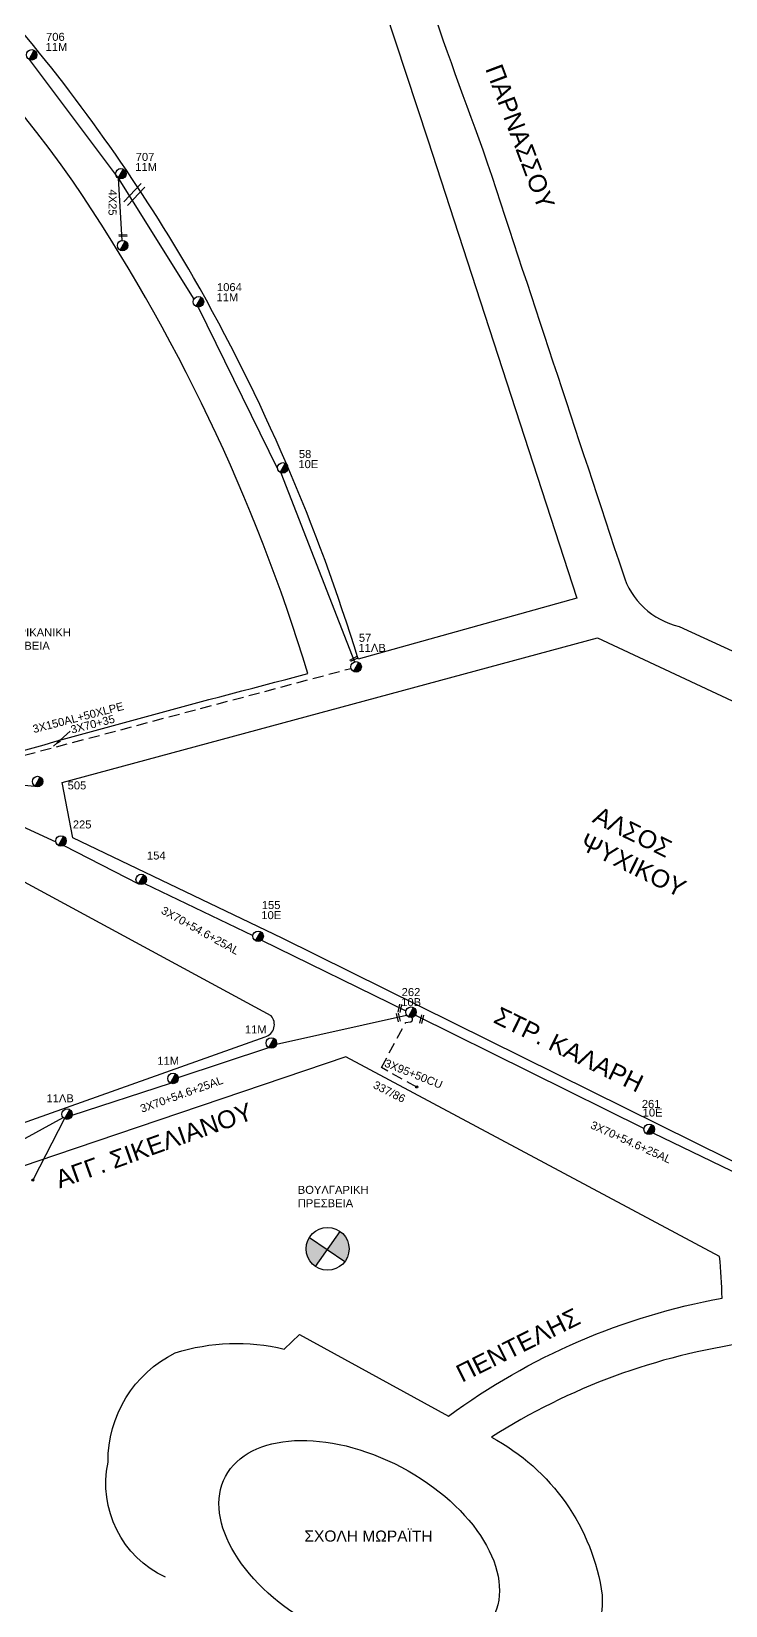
# Model space of a CAD drawing. Header units: millimetres. Extents: x 8791 to 11104, y 1833 to 2902.
# Drawn here: x 10486.3 to 10645.7, y 2174.2 to 2535.6 of the extents above; entities that cross this region are included whole.
import ezdxf
from ezdxf.enums import TextEntityAlignment as Align

# ---------------------------------------------------------------- set-up
doc = ezdxf.new("R2010")
doc.units = ezdxf.units.MM
doc.linetypes.add('DASHED', pattern=[19.05, 12.7, -6.35])
for name, color, linetype in [('Εναέρια παροχή ΧΤ 4x25', 7, 'SYN_LINE'), ('Επιγραφές - Σχήματα', 7, 'Continuous'), ('Καλώδια ΧΤ   3x150AL+50XLPE', 7, 'DASHED'), ('Καλώδια ΧΤ   3x95+50CU', 7, 'DASHED'), ('Μηχανική τομή', 7, 'Continuous'), ('Στύλος ΦΜ', 7, 'Continuous'), ('Στύλος ΦΜ @ 1', 7, 'Continuous'), ('Συνδέσεις', 7, 'Continuous'), ('Συνεστραμμένα ΧΤ   3x70+54.6+25AL', 7, 'SYN_LINE'), ('Τομή', 7, 'Continuous'), ('Υπόβαθρο ΔΕΗ', 7, 'Continuous')]:
    doc.layers.add(name, color=color, linetype=linetype)
doc.styles.add('ar', font='ARIAL.TTF')
doc.styles.get("Standard").update_dxf_attribs({"font": 'ARIAL.TTF'})
doc.linetypes.add('SYN_LINE', pattern='A,0.5,-0.0001,["/\\/\\/\\/",Standard,S=0.1,R=0,X=0,Y=-0.05],-0.25', length=0.7501)
doc.dimstyles.new('ISO-25', dxfattribs={"dimtxt": 2.5, "dimasz": 2.5, "dimexe": 1.25, "dimexo": 0.625, "dimtad": 1, "dimtxsty": 'Standard', "dimcen": 2.5, "dimadec": 0, "dimazin": 0, "dimtfac": 1, "dimtmove": 0, "dimatfit": 3, "dimfxl": 1, "dimarcsym": 0})

# ---------------------------------------------------------------- blocks, each defined once
blk = doc.blocks.new('ΥΠΑΡΧΩΝ ΤΣΙΜΕΝΤΕΝΙΟΣ ΣΤΥΛΟΣ')
at = {"layer": 'Στύλος ΦΜ'}
blk.add_hatch(color=256, dxfattribs=at).paths.add_polyline_path([(-1.29, -2.28, 0.574793), (2.62, 0, 0.268822), (1.3, 2.27)])
blk.add_line((-1.29, -2.28), (1.3, 2.27), dxfattribs=at)
blk.add_circle((0, 0), 2.62, dxfattribs=at)
at = {"layer": 'Στύλος ΦΜ', "flags": 4}
for tag, p in [('ΑΡΙΘΜΟΣ', (-4.68, 8.05)), ('ΤΥΠΟΣ', (-4.91, 3.03))]:
    blk.add_attdef(tag, p, '', height=4, dxfattribs=at)
blk = doc.blocks.new('ΤΟΜΗ')
at = {"layer": 'Τομή', "ltscale": 40}
for p, q in [((-5.68, 0), (5.68, 0)), ((5.68, -2.33), (-5.68, -2.33))]:
    blk.add_line(p, q, dxfattribs=at)
blk = doc.blocks.new('ΜΗΧΑΝΙΚΗ ΤΟΜΗ')
at = {"layer": 'Μηχανική τομή', "ltscale": 40}
for p, q in [((-1.89, 0.78), (1.89, 0.78)), ((1.89, 0), (-1.89, 0))]:
    blk.add_line(p, q, dxfattribs=at)
blk = doc.blocks.new('_ΣΥΝΔΕΣΗ')
at = {"layer": 'Συνδέσεις', "linetype": 'SYN_LINE', "ltscale": 40}
blk.add_hatch(color=256, dxfattribs=at).paths.add_polyline_path([(0.5, -0.01, 1), (-0.5, -0.01, 1)])
at = {"layer": 'Συνδέσεις'}
blk.add_circle((0, -0.01), 0.5, dxfattribs=at)

msp = doc.modelspace()

# ---------------------------------------------------------------- hatches: boundary and pattern name
at = {"layer": 'Επιγραφές - Σχήματα'}
h = msp.add_hatch(color=1, dxfattribs=at)
h.paths.add_polyline_path([(10557.21, 2260.07), (10554.25, 2255.91), (10558.29, 2253.18, 0.158648), (10559.23, 2256.08, 0.239646)])
h.paths.add_polyline_path([(10554.25, 2255.91), (10550.13, 2258.7, 0.140748), (10549.38, 2256.08, 0.245453), (10551.49, 2252.04)])

# ---------------------------------------------------------------- linework, layer by layer
at = {"layer": 'Εναέρια παροχή ΧΤ 4x25', "color": 87, "ltscale": 15}
msp.add_lwpolyline([(10506.21, 2501.93), (10507.05, 2487.66)], dxfattribs=at)
at = {"layer": 'Επιγραφές - Σχήματα', "color": 1}
for points in [[(10551.49, 2252.04), (10557.21, 2260.07)], [(10550.13, 2258.7), (10558.29, 2253.18)]]:
    msp.add_lwpolyline(points, dxfattribs=at)
msp.add_circle((10554.3, 2256.08), 4.93, dxfattribs=at)
at = {"layer": 'Καλώδια ΧΤ   3x150AL+50XLPE', "color": 27, "linetype": 'DASHED', "ltscale": 0.2}
msp.add_lwpolyline([(10408.25, 2347.33), (10408.76, 2346.84, 0.530381), (10412.08, 2347.55, -0.055292), (10413.33, 2349.87), (10442.56, 2358.03), (10473.65, 2366.5), (10525.14, 2380.18), (10559.69, 2389.39)], format="xyb", dxfattribs=at)
at = {"layer": 'Καλώδια ΧΤ   3x95+50CU', "color": 30, "ltscale": 0.2}
msp.add_lwpolyline([(10574.77, 2293.2), (10566.67, 2297.73), (10572.24, 2308.09), (10573.27, 2308.18, 0.656325), (10573.62, 2309.24, 1.523637)], format="xyb", dxfattribs=at)
at = {"layer": 'Συνεστραμμένα ΧΤ   3x70+54.6+25AL', "color": 87, "ltscale": 20}
msp.add_lwpolyline([(10485.73, 2529.24), (10506.21, 2501.93)], dxfattribs=at)
at = {"layer": 'Συνεστραμμένα ΧΤ   3x70+54.6+25AL', "color": 27, "ltscale": 20}
for points in [[(10506.21, 2501.93), (10523.61, 2474.19)], [(10524.6, 2472.37), (10542.81, 2435.2)], [(10543.57, 2434.29), (10560.46, 2390.87)]]:
    msp.add_lwpolyline(points, dxfattribs=at)
at = {"layer": 'Συνεστραμμένα ΧΤ   3x70+54.6+25AL', "color": 5, "ltscale": 20}
for points in [[(10458.3, 2365.02), (10487.09, 2362.35)], [(10458.3, 2365.02), (10491.87, 2349.58)], [(10493.68, 2348.72), (10510.9, 2339.87)], [(10512.27, 2340), (10537.16, 2328.06)], [(10539.11, 2326.93), (10572.29, 2310.72)]]:
    msp.add_lwpolyline(points, dxfattribs=at)
at = {"layer": 'Συνεστραμμένα ΧΤ   3x70+54.6+25AL', "color": 30, "ltscale": 20}
for points in [[(10542.55, 2303.06), (10572.45, 2309.78)], [(10574.47, 2309.77), (10626.99, 2283.75)], [(10519.97, 2295.44), (10540.79, 2302.3)], [(10495.64, 2286.81), (10518.2, 2294.16)], [(10471.41, 2274.16), (10493.56, 2286.23)], [(10493.86, 2285.98), (10486.67, 2271.99)], [(10629.03, 2282.69), (10671.66, 2262.14)]]:
    msp.add_lwpolyline(points, dxfattribs=at)
at = {"layer": 'Υπόβαθρο ΔΕΗ'}
for points in [[(10674.3, 2746.87), (10567.36, 2607.57, 0.384387), (10562.9, 2589.26, 0.018473), (10589.98, 2508.49, 0.000209), (10622.17, 2411.07, 0.270455), (10635.05, 2399.03), (10740.38, 2350.63), (10747.48, 2373.39, -0.162013), (10744.35, 2431.05, -0.000036), (10780.51, 2576.42, -0.011845), (10794.88, 2630.46, -0.003458), (10697.49, 2744.04, 0.524841), (10674.3, 2746.87, 0.851705)], [(10519.79, 2714.07), (10597.67, 2664.36), (10554.38, 2606.81, 0.308553), (10550.08, 2593.4), (10577.34, 2510.74), (10611.55, 2405.48), (10561.34, 2391.46, 0.055227), (10523.53, 2479.13, 0.044737), (10482.43, 2537.59, 0.079704), (10444.73, 2576, -0.006283), (10519.79, 2714.07, -1.104591)], [(10391.14, 2604.5), (10349.85, 2536.45, -0.145088), (10427.72, 2469.66, -0.064065), (10469.04, 2366.12, -0.007079), (10549.76, 2388.17, 0.075665), (10495.78, 2501.27, 0.085809), (10391.14, 2604.5, 4.800216)], [(10752.28, 2329.84), (10718.49, 2247.39, -0.46177), (10712.63, 2244.7), (10646.39, 2276.71), (10543.86, 2327.42), (10495.82, 2350.46), (10493.31, 2363.21), (10616.32, 2396.38), (10750.53, 2333.64, -0.5905), (10752.28, 2329.84, -0.810096)], [(10517.07, 2180.65, -0.347714), (10503.87, 2207.08, -0.289098), (10519.31, 2232.17, -0.138948), (10544.31, 2233.05), (10547.86, 2236.43), (10582.08, 2217.68, -0.113892), (10644.92, 2244.77, 0.014977), (10644.34, 2254.35), (10558.45, 2300.17), (10491.81, 2277.61), (10414.11, 2251.21)], [(10414.11, 2251.21), (10465.53, 2105.37), (10474.15, 2081.04), (10495.8, 2073.19), (10586.15, 2102.85), (10634.16, 2117.67, -0.388703), (10661.4, 2158.84), (10650.84, 2234.54, 0.107065), (10591.91, 2212.83, -0.239789), (10617.39, 2176.57, -0.309908), (10597.54, 2145.94, -0.164304), (10570.07, 2145.37, 0.250186)]]:
    msp.add_lwpolyline(points, format="xyb", dxfattribs=at)
msp.add_lwpolyline([(10410.95, 2258.91), (10539.99, 2304.78, 0.551971), (10541.31, 2309.58), (10464.58, 2351.17), (10388.11, 2331.93, 0.356539), (10387.51, 2327.25)], format="xyb", close=True, dxfattribs=at)
msp.add_ellipse((10561.56, 2187.59), major_axis=(-30.71, 16.22), ratio=0.597514, dxfattribs=at)

# ---------------------------------------------------------------- block references
at = {"layer": 'Μηχανική τομή'}
for p, xscale, yscale, zscale, rotation in [((10507.3, 2489.01), 0.5104822389465289, 0.5104822389465289, 0.5104822389465289, 177.8738243524758), ((10560.25, 2391.73), 0.5104822389465691, 0.5104822389465691, 0.5104822389465691, 206.6321580261364), ((10570.33, 2309.18), 0.5104822389466412, 0.5104822389466412, 0.5104822389466412, 284.5760187449917), ((10570.69, 2311.36), 0.5104822389466123, 0.5104822389466123, 0.5104822389466123, 256.8213729322306), ((10575.69, 2308.86), 0.5104822389466123, 0.5104822389466123, 0.5104822389466123, 256.8213729322306)]:
    msp.add_blockref('ΜΗΧΑΝΙΚΗ ΤΟΜΗ', p, dxfattribs=dict(at, xscale=xscale, yscale=yscale, zscale=zscale, rotation=rotation))
at = {"layer": 'Στύλος ΦΜ @ 1', "ltscale": 40}
ref = msp.add_blockref('ΥΠΑΡΧΩΝ ΤΣΙΜΕΝΤΕΝΙΟΣ ΣΤΥΛΟΣ', (10486.33, 2530.28), dxfattribs=dict(at, xscale=0.4594340150515993, yscale=0.4594340150515993, zscale=0.4594340150515993))
ref.add_attrib('ΤΥΠΟΣ', '11M', (10489.52, 2531.18), dxfattribs={"layer": 'Στύλος ΦΜ', "height": 1.838, "flags": 4})
ref.add_attrib('ΑΡΙΘΜΟΣ', '706', (10489.63, 2533.49), dxfattribs={"layer": 'Στύλος ΦΜ', "height": 1.838, "flags": 4})
ref = msp.add_blockref('ΥΠΑΡΧΩΝ ΤΣΙΜΕΝΤΕΝΙΟΣ ΣΤΥΛΟΣ', (10506.81, 2502.97), dxfattribs=dict(at, xscale=0.4594340150515993, yscale=0.4594340150515993, zscale=0.4594340150515993))
ref.add_attrib('ΤΥΠΟΣ', '11M', (10510.12, 2503.61), dxfattribs={"layer": 'Στύλος ΦΜ', "height": 1.838, "flags": 4})
ref.add_attrib('ΑΡΙΘΜΟΣ', '707', (10510.23, 2505.92), dxfattribs={"layer": 'Στύλος ΦΜ', "height": 1.838, "flags": 4})
at = {"layer": 'Στύλος ΦΜ @ 1', "ltscale": 40, "xscale": 0.4594340150515993, "yscale": 0.4594340150515993, "zscale": 0.4594340150515993}
msp.add_blockref('ΥΠΑΡΧΩΝ ΤΣΙΜΕΝΤΕΝΙΟΣ ΣΤΥΛΟΣ', (10507.21, 2486.47), dxfattribs=at)
at = {"layer": 'Στύλος ΦΜ @ 1', "ltscale": 40}
ref = msp.add_blockref('ΥΠΑΡΧΩΝ ΤΣΙΜΕΝΤΕΝΙΟΣ ΣΤΥΛΟΣ', (10524.63, 2473.57), dxfattribs=dict(at, xscale=0.4594340150515993, yscale=0.4594340150515993, zscale=0.4594340150515993))
ref.add_attrib('ΤΥΠΟΣ', '11M', (10528.78, 2473.7), dxfattribs={"layer": 'Στύλος ΦΜ', "height": 1.838, "flags": 4})
ref.add_attrib('ΑΡΙΘΜΟΣ', '1064', (10528.89, 2476.01), dxfattribs={"layer": 'Στύλος ΦΜ', "height": 1.838, "flags": 4})
ref = msp.add_blockref('ΥΠΑΡΧΩΝ ΤΣΙΜΕΝΤΕΝΙΟΣ ΣΤΥΛΟΣ', (10543.99, 2435.42), dxfattribs=dict(at, xscale=0.4594340150515993, yscale=0.4594340150515993, zscale=0.4594340150515993))
ref.add_attrib('ΤΥΠΟΣ', '10E', (10547.59, 2435.37), dxfattribs={"layer": 'Στύλος ΦΜ', "height": 1.838, "flags": 4})
ref.add_attrib('ΑΡΙΘΜΟΣ', '58', (10547.7, 2437.68), dxfattribs={"layer": 'Στύλος ΦΜ', "height": 1.838, "flags": 4})
ref = msp.add_blockref('ΥΠΑΡΧΩΝ ΤΣΙΜΕΝΤΕΝΙΟΣ ΣΤΥΛΟΣ', (10560.85, 2389.73), dxfattribs=dict(at, xscale=0.4594340150515993, yscale=0.4594340150515993, zscale=0.4594340150515993))
ref.add_attrib('ΤΥΠΟΣ', '11ΛB', (10561.38, 2393.18), dxfattribs={"layer": 'Στύλος ΦΜ', "height": 1.838, "flags": 4})
ref.add_attrib('ΑΡΙΘΜΟΣ', '57', (10561.48, 2395.49), dxfattribs={"layer": 'Στύλος ΦΜ', "height": 1.838, "flags": 4})
ref = msp.add_blockref('ΥΠΑΡΧΩΝ ΤΣΙΜΕΝΤΕΝΙΟΣ ΣΤΥΛΟΣ', (10487.69, 2363.4), dxfattribs=dict(at, xscale=0.4594340150515993, yscale=0.4594340150515993, zscale=0.4594340150515993))
ref.add_attrib('ΤΥΠΟΣ', '505', (10494.59, 2361.59), dxfattribs={"layer": 'Στύλος ΦΜ', "height": 1.838, "flags": 4})
ref = msp.add_blockref('ΥΠΑΡΧΩΝ ΤΣΙΜΕΝΤΕΝΙΟΣ ΣΤΥΛΟΣ', (10493.06, 2349.75), dxfattribs=dict(at, xscale=0.4594340150515993, yscale=0.4594340150515993, zscale=0.4594340150515993))
ref.add_attrib('ΤΥΠΟΣ', '225', (10495.78, 2352.62), dxfattribs={"layer": 'Στύλος ΦΜ', "height": 1.838, "flags": 4})
ref = msp.add_blockref('ΥΠΑΡΧΩΝ ΤΣΙΜΕΝΤΕΝΙΟΣ ΣΤΥΛΟΣ', (10511.49, 2340.92), dxfattribs=dict(at, xscale=0.4594340150515993, yscale=0.4594340150515993, zscale=0.4594340150515993))
ref.add_attrib('ΤΥΠΟΣ', '154', (10512.81, 2345.49), dxfattribs={"layer": 'Στύλος ΦΜ', "height": 1.838, "flags": 4})
ref = msp.add_blockref('ΥΠΑΡΧΩΝ ΤΣΙΜΕΝΤΕΝΙΟΣ ΣΤΥΛΟΣ', (10538.35, 2327.86), dxfattribs=dict(at, xscale=0.4594340150515993, yscale=0.4594340150515993, zscale=0.4594340150515993))
ref.add_attrib('ΤΥΠΟΣ', '10E', (10539.08, 2331.8), dxfattribs={"layer": 'Στύλος ΦΜ', "height": 1.838, "flags": 4})
ref.add_attrib('ΑΡΙΘΜΟΣ', '155', (10539.18, 2334.11), dxfattribs={"layer": 'Στύλος ΦΜ', "height": 1.838, "flags": 4})
at = {"layer": 'Στύλος ΦΜ @ 1', "ltscale": 40, "xscale": 0.4594340150515993, "yscale": 0.4594340150515993, "zscale": 0.4594340150515993}
msp.add_blockref('ΥΠΑΡΧΩΝ ΤΣΙΜΕΝΤΕΝΙΟΣ ΣΤΥΛΟΣ', (10573.46, 2310.43), dxfattribs=at).add_auto_attribs({'ΤΥΠΟΣ': '10B', 'ΑΡΙΘΜΟΣ': '262'})
at = {"layer": 'Στύλος ΦΜ @ 1', "ltscale": 40}
ref = msp.add_blockref('ΥΠΑΡΧΩΝ ΤΣΙΜΕΝΤΕΝΙΟΣ ΣΤΥΛΟΣ', (10541.38, 2303.35), dxfattribs=dict(at, xscale=0.4594340150515993, yscale=0.4594340150515993, zscale=0.4594340150515993))
ref.add_attrib('ΤΥΠΟΣ', '11M', (10535.29, 2305.54), dxfattribs={"layer": 'Στύλος ΦΜ', "height": 1.838, "flags": 4})
ref = msp.add_blockref('ΥΠΑΡΧΩΝ ΤΣΙΜΕΝΤΕΝΙΟΣ ΣΤΥΛΟΣ', (10518.79, 2295.21), dxfattribs=dict(at, xscale=0.4594340150515993, yscale=0.4594340150515993, zscale=0.4594340150515993))
ref.add_attrib('ΤΥΠΟΣ', '11M', (10515.19, 2298.35), dxfattribs={"layer": 'Στύλος ΦΜ', "height": 1.838, "flags": 4})
ref = msp.add_blockref('ΥΠΑΡΧΩΝ ΤΣΙΜΕΝΤΕΝΙΟΣ ΣΤΥΛΟΣ', (10494.46, 2287.02), dxfattribs=dict(at, xscale=0.4594340150515993, yscale=0.4594340150515993, zscale=0.4594340150515993))
ref.add_attrib('ΤΥΠΟΣ', '11ΛB', (10489.72, 2289.74), dxfattribs={"layer": 'Στύλος ΦΜ', "height": 1.838, "flags": 4})
ref = msp.add_blockref('ΥΠΑΡΧΩΝ ΤΣΙΜΕΝΤΕΝΙΟΣ ΣΤΥΛΟΣ', (10628.17, 2283.53), dxfattribs=dict(at, xscale=0.4594340150515993, yscale=0.4594340150515993, zscale=0.4594340150515993))
ref.add_attrib('ΤΥΠΟΣ', '10E', (10626.67, 2286.47), dxfattribs={"layer": 'Στύλος ΦΜ', "height": 1.838, "flags": 4})
ref.add_attrib('ΑΡΙΘΜΟΣ', '261', (10626.47, 2288.44), dxfattribs={"layer": 'Στύλος ΦΜ', "height": 1.838, "flags": 4})
at = {"layer": 'Συνδέσεις', "xscale": 0.4594340150518314, "yscale": 0.4594340150518314, "zscale": 0.4594340150518314}
for p in [(10574.76, 2293.26), (10486.59, 2271.89)]:
    msp.add_blockref('_ΣΥΝΔΕΣΗ', p, dxfattribs=at)
at = {"layer": 'Τομή', "xscale": 0.5104822389463518, "yscale": 0.5104822389463518, "zscale": 0.5104822389463518, "rotation": 46.49598176991154}
msp.add_blockref('ΤΟΜΗ', (10509.49, 2498.64), dxfattribs=at)

# ---------------------------------------------------------------- texts
at = {"layer": 'Εναέρια παροχή ΧΤ 4x25', "ltscale": 20}
msp.add_text('4X25', height=1.838, rotation=269.1312, dxfattribs=at).set_placement((10504.93, 2496.37), align=Align.MIDDLE)
at = {"layer": 'Επιγραφές - Σχήματα', "ltscale": 20, "attachment_point": 1, "style": 'ar'}
for s, insert, char_height, width, rotation in [('ΠΑΡΝΑΣΣΟΥ', (10594.28, 2528.55), 4.084, 19.788, 290.6376), ('ΑΛΣΟΣ ΨΥΧΙΚΟΥ', (10616.67, 2357.85), 4.0839, 41.2393, 333.9858), ('ΣΤΡ. ΚΑΛΑΡΗ', (10593.91, 2311.84), 4.0839, 41.2393, 333.9858), ('337/86', (10565.41, 2294.76), 1.838, 7.5996, 333.0166), ('ΑΓΓ. ΣΙΚΕΛΙΑΝΟΥ', (10491.35, 2273.77), 4.0839, 62.6026, 19.6885), ('ΠΕΝΤΕΛΗΣ', (10583.33, 2228.96), 4.084, 62.6026, 26.4764), ('ΣΧΟΛΗ ΜΩΡΑΪΤΗ', (10548.97, 2191.41), 2.5524, 31.3634, 359.915)]:
    msp.add_mtext(s, dxfattribs=dict(at, insert=insert, char_height=char_height, width=width, rotation=rotation))
at = {"layer": 'Επιγραφές - Σχήματα', "color": 1, "ltscale": 20, "char_height": 1.8377, "attachment_point": 1, "style": 'ar'}
for s, insert, width in [('ΑΜΕΡΙΚΑΝΙΚΗ\\PΠΡΕΣΒΕΙΑ', (10477.78, 2398.57), 16.4661), ('ΒΟΥΛΓΑΡΙΚΗ ΠΡΕΣΒΕΙΑ', (10547.45, 2270.55), 27.7105)]:
    msp.add_mtext(s, dxfattribs=dict(at, insert=insert, width=width))
at = {"layer": 'Καλώδια ΧΤ   3x150AL+50XLPE', "ltscale": 0.2}
for s, height, p in [('3X150AL+50XLPE', 1.8377, (10497, 2378.09)), ('3Χ70+35', 1.838, (10500.35, 2376.57))]:
    msp.add_text(s, height=height, rotation=14.5307, dxfattribs=at).set_placement(p, align=Align.MIDDLE)
at = {"layer": 'Καλώδια ΧΤ   3x95+50CU', "ltscale": 0.2}
msp.add_text('3X95+50CU', height=1.838, rotation=338.2158, dxfattribs=at).set_placement((10574.05, 2296.26), align=Align.MIDDLE)
at = {"layer": 'Συνεστραμμένα ΧΤ   3x70+54.6+25AL', "ltscale": 20}
for rotation, p in [(330.9665, (10525.06, 2329.18)), (19.7684, (10520.76, 2291.57)), (335.7229, (10623.99, 2280.59))]:
    msp.add_text('3X70+54.6+25AL', height=1.8377, rotation=rotation, dxfattribs=at).set_placement(p, align=Align.MIDDLE)

# ---------------------------------------------------------------- leaders
at = {"layer": 'Επιγραφές - Σχήματα', "ltscale": 40}
msp.add_leader([(10491.37, 2371.5), (10495.16, 2374.97)], dimstyle='ISO-25', override={"dimasz": 2, "dimtad": 0}, dxfattribs=at)

doc.saveas('drawing.dxf')
